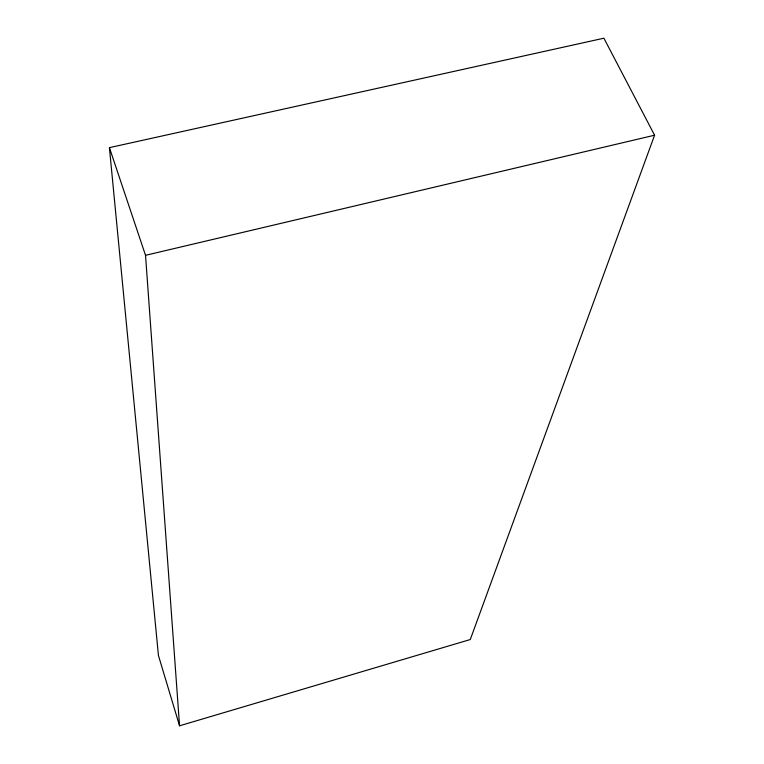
<?xml version="1.0" encoding="UTF-8"?>
<svg xmlns="http://www.w3.org/2000/svg" width="764" height="764" viewBox="0 0 764 764"><rect width="100%" height="100%" fill="white"/><g stroke="black" fill="none" stroke-linecap="round" stroke-linejoin="round"><path stroke-width="1.15" d="M654.586 135.209L470.271 639.544L179.55 725.8L158.434 655.464L109.414 147.643L603.904 38.2L654.586 135.209L145.523 255.319L179.55 725.8M109.414 147.643L145.523 255.319"/></g></svg>
